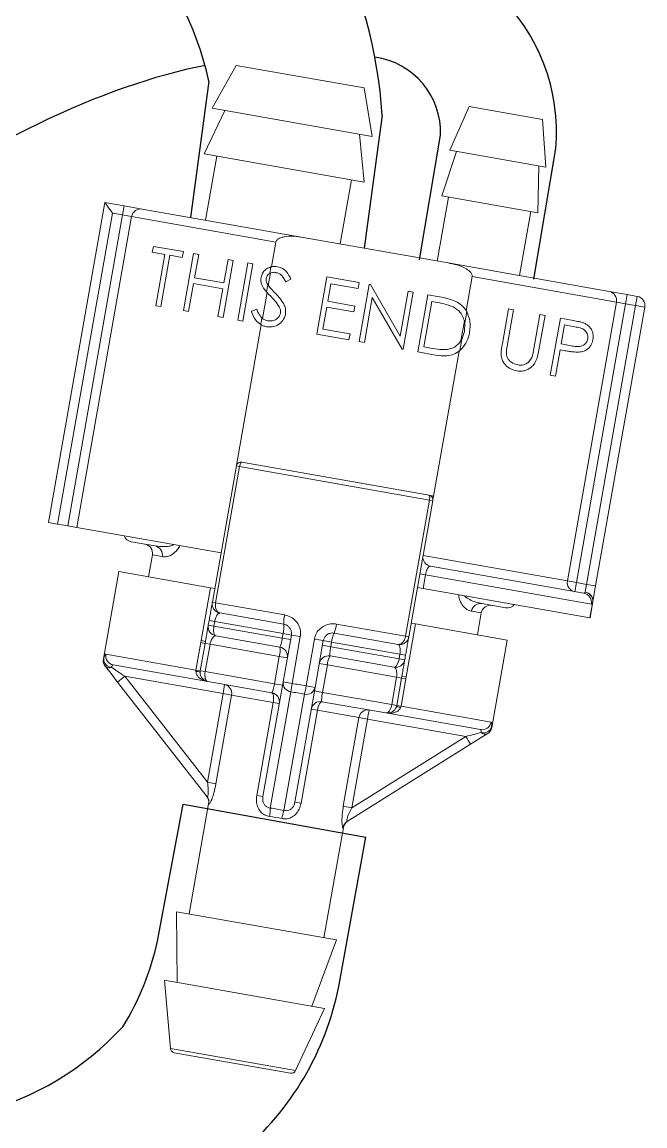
# Model space of a CAD drawing. Header units: inches. Extents: x 4.3 to 18.3, y 1.7 to 16.3.
# Drawn here: x 6.245 to 6.917, y 10.568 to 11.757 of the extents above; entities that cross this region are included whole.
import ezdxf

# ---------------------------------------------------------------- set-up
doc = ezdxf.new("R2010")
doc.units = ezdxf.units.IN
doc.header["$MEASUREMENT"] = 0
doc.layers.add('Object', color=4, linetype='Continuous')

msp = doc.modelspace()

# ---------------------------------------------------------------- linework, layer by layer
at = {"layer": 'Object', "linetype": 'Continuous', "lineweight": 15}
for p, q in [((6.47636, 11.710736), (6.450443, 11.664535)), ((6.614233, 11.686426), (6.47636, 11.710736)), ((6.622785, 11.634146), (6.614233, 11.686426)), ((6.727486, 11.666456), (6.706493, 11.619386)), ((6.80627, 11.652564), (6.727486, 11.666456)), ((6.463984, 11.662147), (6.441761, 11.615294)), ((6.622785, 11.634146), (6.450443, 11.664535)), ((6.809898, 11.601153), (6.80627, 11.652564)), ((6.614102, 11.584906), (6.609244, 11.636534)), ((6.713879, 11.618084), (6.697811, 11.570146)), ((6.809898, 11.601153), (6.706493, 11.619386)), ((6.614102, 11.584906), (6.441761, 11.615294)), ((6.455302, 11.612907), (6.443147, 11.54397)), ((6.801216, 11.551913), (6.802512, 11.602456)), ((6.588406, 11.518357), (6.600561, 11.587294)), ((6.801216, 11.551913), (6.697811, 11.570146)), ((6.273963, 11.218402), (6.33474, 11.563085)), ((6.33474, 11.563085), (6.355465, 11.559431)), ((6.355465, 11.559431), (6.353729, 11.549583)), ((6.375004, 11.555985), (6.355465, 11.559431)), ((6.705197, 11.568843), (6.693042, 11.499907)), ((6.342851, 11.551501), (6.283811, 11.216666)), ((6.294688, 11.214748), (6.353729, 11.549583)), ((6.363498, 11.54786), (6.304458, 11.213025)), ((6.353729, 11.549583), (6.342851, 11.551501)), ((6.353729, 11.549583), (6.363498, 11.54786)), ((6.519078, 11.520427), (6.363498, 11.54786)), ((6.375004, 11.555985), (6.548517, 11.525391)), ((6.781674, 11.484279), (6.79383, 11.553215)), ((6.548517, 11.525391), (6.704617, 11.497866)), ((6.386953, 11.5158), (6.385839, 11.509487)), ((6.419306, 11.510095), (6.386953, 11.5158)), ((6.514374, 11.493749), (6.519078, 11.520427)), ((6.385839, 11.509487), (6.399254, 11.507122)), ((6.399254, 11.507122), (6.389514, 11.451884)), ((6.395038, 11.45091), (6.404778, 11.506148)), ((6.404778, 11.506148), (6.418193, 11.503783)), ((6.418193, 11.503783), (6.419306, 11.510095)), ((6.430354, 11.508147), (6.419501, 11.446597)), ((6.435877, 11.507173), (6.430354, 11.508147)), ((6.431425, 11.481922), (6.435877, 11.507173)), ((6.462112, 11.439083), (6.472965, 11.500634)), ((6.467442, 11.501608), (6.462989, 11.476356)), ((6.472965, 11.500634), (6.467442, 11.501608)), ((6.488748, 11.497851), (6.477895, 11.4363)), ((6.483418, 11.435326), (6.494271, 11.496877)), ((6.494271, 11.496877), (6.488748, 11.497851)), ((6.510796, 11.473456), (6.5132, 11.487089)), ((6.5136, 11.493564), (6.512385, 11.486677)), ((6.704617, 11.497866), (6.87813, 11.467271)), ((6.425024, 11.445623), (6.430312, 11.475609)), ((6.430312, 11.475609), (6.461876, 11.470043)), ((6.462989, 11.476356), (6.431425, 11.481922)), ((6.535324, 11.480523), (6.529663, 11.477618)), ((6.563118, 11.421273), (6.573971, 11.482824)), ((6.573971, 11.482824), (6.608692, 11.476702)), ((6.578382, 11.475537), (6.575043, 11.456598)), ((6.607579, 11.470389), (6.578382, 11.475537)), ((6.608692, 11.476702), (6.607579, 11.470389)), ((6.724123, 11.446495), (6.730583, 11.483133)), ((6.886163, 11.4557), (6.730583, 11.483133)), ((6.461876, 11.470043), (6.456589, 11.440057)), ((6.504568, 11.438135), (6.509514, 11.466186)), ((6.51021, 11.474343), (6.508894, 11.466875)), ((6.608887, 11.413203), (6.61974, 11.474754)), ((6.61974, 11.474754), (6.620899, 11.474549)), ((6.620899, 11.474549), (6.65302, 11.418935)), ((6.65302, 11.418935), (6.661562, 11.467379)), ((6.667086, 11.466405), (6.656233, 11.404855)), ((6.661562, 11.467379), (6.667086, 11.466405)), ((6.672015, 11.402072), (6.682868, 11.463622)), ((6.682868, 11.463622), (6.695297, 11.461431)), ((6.897669, 11.463826), (6.87813, 11.467271)), ((6.895932, 11.453978), (6.897669, 11.463826)), ((6.897669, 11.463826), (6.908546, 11.461908)), ((6.389514, 11.451884), (6.395038, 11.45091)), ((6.575043, 11.456598), (6.60424, 11.45145)), ((6.60424, 11.45145), (6.603126, 11.445137)), ((6.622933, 11.460562), (6.61441, 11.412229)), ((6.654976, 11.405076), (6.622933, 11.460562)), ((6.687279, 11.456335), (6.678652, 11.407411)), ((6.691607, 11.455572), (6.687279, 11.456335)), ((6.8332, 11.155334), (6.886163, 11.4557)), ((6.895932, 11.453978), (6.84297, 11.153611)), ((6.853847, 11.151693), (6.90681, 11.45206)), ((6.895932, 11.453978), (6.886163, 11.4557)), ((6.90681, 11.45206), (6.895932, 11.453978)), ((6.908546, 11.461908), (6.90681, 11.45206)), ((6.916658, 11.450323), (6.90681, 11.45206)), ((6.419501, 11.446597), (6.425024, 11.445623)), ((6.456589, 11.440057), (6.462112, 11.439083)), ((6.498367, 11.44815), (6.492614, 11.445948)), ((6.573929, 11.450285), (6.569755, 11.426612)), ((6.603126, 11.445137), (6.573929, 11.450285)), ((6.722542, 11.43332), (6.724692, 11.445516)), ((6.76967, 11.448317), (6.763115, 11.411142)), ((6.768691, 11.410464), (6.775194, 11.447343)), ((6.775194, 11.447343), (6.76967, 11.448317)), ((6.803602, 11.442334), (6.797099, 11.405455)), ((6.802571, 11.404185), (6.809126, 11.44136)), ((6.809126, 11.44136), (6.803602, 11.442334)), ((6.916658, 11.450323), (6.863695, 11.149957)), ((6.476721, 11.280205), (6.503331, 11.431119)), ((6.477895, 11.4363), (6.483418, 11.435326)), ((6.503928, 11.438715), (6.502656, 11.431499)), ((6.718363, 11.413828), (6.722166, 11.435399)), ((6.722542, 11.43332), (6.722286, 11.424152)), ((6.825697, 11.438438), (6.814844, 11.376887)), ((6.837768, 11.436309), (6.825697, 11.438438)), ((6.82649, 11.410634), (6.830108, 11.431151)), ((6.830108, 11.431151), (6.841365, 11.429166)), ((6.597839, 11.415151), (6.563118, 11.421273)), ((6.569755, 11.426612), (6.598952, 11.421464)), ((6.598952, 11.421464), (6.597839, 11.415151)), ((6.717317, 11.403692), (6.719415, 11.415586)), ((6.722286, 11.424152), (6.719415, 11.415586)), ((6.61441, 11.412229), (6.608887, 11.413203)), ((6.656233, 11.404855), (6.654976, 11.405076)), ((6.678652, 11.407411), (6.685717, 11.406165)), ((6.820368, 11.375913), (6.825377, 11.404321)), ((6.825377, 11.404321), (6.829779, 11.403545)), ((6.837242, 11.408598), (6.82649, 11.410634)), ((6.69109, 11.398708), (6.672015, 11.402072)), ((6.688907, 11.246779), (6.716449, 11.402973)), ((6.814844, 11.376887), (6.820368, 11.375913)), ((6.450546, 11.132433), (6.47642, 11.279169)), ((6.479942, 11.278548), (6.454068, 11.131812)), ((6.479942, 11.278548), (6.47642, 11.279169)), ((6.684632, 11.242456), (6.479942, 11.278548)), ((6.482212, 11.283225), (6.684098, 11.247627)), ((6.658758, 11.09572), (6.684632, 11.242456)), ((6.688154, 11.241835), (6.66228, 11.095099)), ((6.684163, 11.247616), (6.688907, 11.246779)), ((6.688154, 11.241835), (6.684632, 11.242456)), ((6.688907, 11.246779), (6.688225, 11.242911)), ((6.283811, 11.216666), (6.273963, 11.218402)), ((6.294688, 11.214748), (6.283811, 11.216666)), ((6.304458, 11.213025), (6.294688, 11.214748)), ((6.304458, 11.213025), (6.460038, 11.185592)), ((6.38897, 11.193047), (6.363036, 11.197619)), ((6.38592, 11.18343), (6.381753, 11.159795)), ((6.396494, 11.181566), (6.38592, 11.18343)), ((6.67762, 11.182767), (6.8332, 11.155334)), ((6.685732, 11.171182), (6.851041, 11.142034)), ((6.349746, 11.165438), (6.333154, 11.07134)), ((6.448504, 11.148025), (6.349746, 11.165438)), ((6.680234, 11.161997), (6.674262, 11.16305)), ((6.680234, 11.161997), (6.67763, 11.147225)), ((6.859079, 11.130462), (6.680234, 11.161997)), ((6.84297, 11.153611), (6.8332, 11.155334)), ((6.438461, 11.091069), (6.448504, 11.148025)), ((6.448504, 11.148025), (6.453151, 11.147205)), ((6.67763, 11.147225), (6.671657, 11.148278)), ((6.857581, 11.115495), (6.67763, 11.147225)), ((6.84297, 11.153611), (6.841233, 11.143763)), ((6.84297, 11.153611), (6.853847, 11.151693)), ((6.852365, 11.143289), (6.853847, 11.151693)), ((6.863695, 11.149957), (6.853847, 11.151693)), ((6.863695, 11.149957), (6.860731, 11.133148)), ((6.454068, 11.131812), (6.450546, 11.132433)), ((6.454068, 11.131812), (6.528568, 11.118676)), ((6.766808, 11.126424), (6.740874, 11.130996)), ((6.857581, 11.115495), (6.860695, 11.133154)), ((6.860731, 11.133148), (6.857618, 11.115488)), ((6.860695, 11.133154), (6.860731, 11.133148)), ((6.527595, 11.108693), (6.458658, 11.120848)), ((6.740451, 11.120917), (6.729877, 11.122781)), ((6.736283, 11.097281), (6.740451, 11.120917)), ((6.446205, 11.107813), (6.447073, 11.112737)), ((6.452251, 11.106747), (6.446205, 11.107813)), ((6.453119, 11.111671), (6.447073, 11.112737)), ((6.453119, 11.111671), (6.452251, 11.106747)), ((6.452251, 11.106747), (6.525984, 11.093746)), ((6.526852, 11.09867), (6.453119, 11.111671)), ((6.584258, 11.108856), (6.658758, 11.09572)), ((6.669532, 11.109051), (6.659489, 11.052096)), ((6.664885, 11.109871), (6.669532, 11.109051)), ((6.76829, 11.091638), (6.669532, 11.109051)), ((6.857618, 11.115488), (6.857581, 11.115495)), ((6.523253, 11.084073), (6.454317, 11.096228)), ((6.525984, 11.093746), (6.526852, 11.09867)), ((6.526809, 11.046648), (6.535706, 11.097109)), ((6.535706, 11.097109), (6.526852, 11.09867)), ((6.545346, 11.095409), (6.535706, 11.097109)), ((6.545346, 11.095409), (6.536449, 11.044948)), ((6.650696, 11.086987), (6.581759, 11.099142)), ((6.66228, 11.095099), (6.658758, 11.09572)), ((6.432876, 11.059392), (6.438085, 11.088936)), ((6.442732, 11.088117), (6.437523, 11.058572)), ((6.438085, 11.088936), (6.438461, 11.091069)), ((6.442732, 11.088117), (6.438085, 11.088936)), ((6.443108, 11.09025), (6.438461, 11.091069)), ((6.443108, 11.09025), (6.442732, 11.088117)), ((6.448062, 11.087177), (6.442732, 11.088117)), ((6.448062, 11.087177), (6.442852, 11.057633)), ((6.522682, 11.074019), (6.448062, 11.087177)), ((6.534838, 11.092185), (6.525984, 11.093746)), ((6.551637, 11.04227), (6.560534, 11.092731)), ((6.570174, 11.091031), (6.560534, 11.092731)), ((6.570174, 11.091031), (6.561277, 11.04057)), ((6.569306, 11.086107), (6.57816, 11.084546)), ((6.570174, 11.091031), (6.579029, 11.08947)), ((6.579029, 11.08947), (6.57816, 11.084546)), ((6.57816, 11.084546), (6.651894, 11.071544)), ((6.652762, 11.076468), (6.579029, 11.08947)), ((6.751698, 10.99754), (6.76829, 11.091638)), ((6.333154, 11.07134), (6.333422, 11.071014)), ((6.335751, 11.076518), (6.432876, 11.059392)), ((6.517472, 11.044475), (6.522682, 11.074019)), ((6.531365, 11.072488), (6.522682, 11.074019)), ((6.646354, 11.062367), (6.577418, 11.074522)), ((6.651894, 11.071544), (6.652762, 11.076468)), ((6.651894, 11.071544), (6.657939, 11.070478)), ((6.652762, 11.076468), (6.658807, 11.075403)), ((6.658807, 11.075403), (6.657939, 11.070478)), ((6.335373, 11.063126), (6.335121, 11.063449)), ((6.445634, 11.046988), (6.343785, 11.064947)), ((6.432776, 11.057847), (6.432876, 11.059392)), ((6.437523, 11.058572), (6.432876, 11.059392)), ((6.574516, 11.06488), (6.565833, 11.066411)), ((6.574516, 11.06488), (6.569307, 11.035335)), ((6.649136, 11.051722), (6.574516, 11.06488)), ((6.356118, 11.052618), (6.445298, 10.938408)), ((6.46214, 11.033923), (6.356118, 11.052618)), ((6.437523, 11.058572), (6.437373, 11.057037)), ((6.442852, 11.057633), (6.437523, 11.058572)), ((6.442852, 11.057633), (6.517472, 11.044475)), ((6.514571, 11.034833), (6.445634, 11.046988)), ((6.643927, 11.022178), (6.649136, 11.051722)), ((6.654466, 11.050782), (6.649136, 11.051722)), ((6.649256, 11.021238), (6.654466, 11.050782)), ((6.659113, 11.049963), (6.653903, 11.020419)), ((6.654466, 11.050782), (6.654842, 11.052915)), ((6.659113, 11.049963), (6.654466, 11.050782)), ((6.659489, 11.052096), (6.654842, 11.052915)), ((6.659489, 11.052096), (6.659113, 11.049963)), ((6.444859, 10.922911), (6.348408, 11.046433)), ((6.505043, 10.92321), (6.526809, 11.046648)), ((6.535076, 11.035946), (6.512997, 10.910732)), ((6.526155, 11.042944), (6.517472, 11.044475)), ((6.536449, 11.044948), (6.526809, 11.046648)), ((6.561277, 11.04057), (6.539511, 10.917132)), ((6.561277, 11.04057), (6.551637, 11.04227)), ((6.569307, 11.035335), (6.560624, 11.036866)), ((6.569307, 11.035335), (6.643927, 11.022178)), ((6.445298, 10.938408), (6.46214, 11.033923)), ((6.471275, 11.032312), (6.454433, 10.936797)), ((6.471275, 11.032312), (6.46214, 11.033923)), ((6.516068, 11.024414), (6.471275, 11.032312)), ((6.498429, 10.924376), (6.516068, 11.024414)), ((6.516068, 11.024414), (6.522683, 11.023248)), ((6.527769, 10.908127), (6.549848, 11.033341)), ((6.637672, 11.013126), (6.568735, 11.025282)), ((6.563765, 11.016004), (6.546126, 10.915966)), ((6.563765, 11.016004), (6.557151, 11.01717)), ((6.608558, 11.008106), (6.563765, 11.016004)), ((6.739521, 10.995168), (6.637672, 11.013126)), ((6.649256, 11.021238), (6.643927, 11.022178)), ((6.648872, 11.019744), (6.649256, 11.021238)), ((6.653903, 11.020419), (6.649256, 11.021238)), ((6.653903, 11.020419), (6.653469, 11.018933)), ((6.653903, 11.020419), (6.751029, 11.003293)), ((6.591716, 10.91259), (6.608558, 11.008106)), ((6.617694, 11.006495), (6.600852, 10.91098)), ((6.617694, 11.006495), (6.608558, 11.008106)), ((6.723716, 10.9878), (6.617694, 11.006495)), ((6.600852, 10.91098), (6.723716, 10.9878)), ((6.746803, 10.99058), (6.728845, 10.979352)), ((6.747151, 10.990797), (6.746803, 10.99058)), ((6.728845, 10.979352), (6.595964, 10.896267)), ((6.454433, 10.936797), (6.445298, 10.938408)), ((6.498429, 10.924376), (6.505043, 10.92321)), ((6.546126, 10.915966), (6.539511, 10.917132)), ((6.446545, 10.91538), (6.425612, 10.796662)), ((6.446786, 10.915027), (6.446545, 10.91538)), ((6.600852, 10.91098), (6.591716, 10.91259)), ((6.570871, 10.771049), (6.591804, 10.889767)), ((6.591804, 10.889767), (6.591457, 10.889518)), ((6.41207, 10.799049), (6.584412, 10.768661)), ((6.41207, 10.799049), (6.412588, 10.722801)), ((6.557847, 10.697188), (6.584412, 10.768661)), ((6.399047, 10.725189), (6.571388, 10.6948)), ((6.399047, 10.725189), (6.405389, 10.651683)), ((6.540288, 10.627896), (6.571388, 10.6948)), ((6.405389, 10.651683), (6.540288, 10.627896)), ((6.534885, 10.62508), (6.409502, 10.647188))]:
    msp.add_line(p, q, dxfattribs=at)
at = {"layer": 'Object', "color": 2}
for p, q in [((6.446838, 11.693709), (6.426966, 11.546823)), ((6.633602, 11.657), (6.61423, 11.513804)), ((6.673868, 11.501134), (6.696479, 11.635493)), ((6.797135, 11.48039), (6.820803, 11.621036)), ((6.391511, 10.767428), (6.41909, 10.914729)), ((6.41909, 10.914729), (6.616065, 10.879244)), ((6.586805, 10.71844), (6.616065, 10.879244))]:
    msp.add_line(p, q, dxfattribs=at)
at = {"layer": 'Object', "linetype": 'Continuous', "lineweight": 15, "flags": 128}
for points in [[(6.33474, 11.563085), (6.334863, 11.562909), (6.335229, 11.562387), (6.335827, 11.561533), (6.336638, 11.560375), (6.337637, 11.558947), (6.338796, 11.557293), (6.340077, 11.555463), (6.341443, 11.553512), (6.342851, 11.551501)], [(6.479942, 11.278548), (6.480138, 11.279504), (6.480381, 11.280414), (6.480661, 11.281242), (6.480967, 11.281958), (6.481287, 11.282533), (6.48161, 11.282945), (6.481922, 11.283179), (6.482212, 11.283225)], [(6.684632, 11.242456), (6.684774, 11.243421), (6.684857, 11.244359), (6.684878, 11.245233), (6.684835, 11.24601), (6.68473, 11.24666), (6.684568, 11.247158), (6.684355, 11.247484), (6.684098, 11.247627)], [(6.454317, 11.096228), (6.453608, 11.096548), (6.452994, 11.097234), (6.452497, 11.09826), (6.452136, 11.099587), (6.451927, 11.101163), (6.451876, 11.102927), (6.451985, 11.104813), (6.452251, 11.106747)], [(6.646354, 11.062367), (6.64713, 11.062425), (6.647942, 11.06286), (6.64876, 11.063654), (6.649552, 11.064777), (6.650288, 11.066186), (6.65094, 11.067827), (6.651482, 11.069636), (6.651894, 11.071544)], [(6.348408, 11.046433), (6.344809, 11.051041), (6.34135, 11.055472), (6.338164, 11.059552), (6.335373, 11.063126)], [(6.445634, 11.046988), (6.444786, 11.047333), (6.444037, 11.048042), (6.443417, 11.04909), (6.442948, 11.050436), (6.442649, 11.052027), (6.442532, 11.053803), (6.4426, 11.055696), (6.442852, 11.057633)], [(6.516068, 11.024414), (6.516345, 11.026346), (6.516487, 11.028226), (6.516488, 11.029982), (6.516349, 11.031545), (6.516075, 11.032856), (6.515676, 11.033865), (6.515168, 11.034532), (6.514571, 11.034833)], [(6.563765, 11.016004), (6.564166, 11.017914), (6.564676, 11.019729), (6.565275, 11.021379), (6.56594, 11.022801), (6.566646, 11.023939), (6.567366, 11.02475), (6.568071, 11.025204), (6.568735, 11.025282)], [(6.637672, 11.013126), (6.638587, 11.01316), (6.639533, 11.013571), (6.640475, 11.014344), (6.641376, 11.015448), (6.642201, 11.016841), (6.642918, 11.01847), (6.643501, 11.020272), (6.643927, 11.022178)], [(6.751335, 10.997325), (6.751657, 10.997516), (6.751698, 10.99754)]]:
    msp.add_lwpolyline(points, dxfattribs=at)
at = {"layer": 'Object', "color": 2}
for centre, radius, start, end in [((6.614433, 11.638351), 0.207096, 355.203712, 98.10658), ((6.614433, 11.638351), 0.082096, 358.004923, 82.140733), ((6.103926, 10.830146), 0.294345, 328.186531, 347.697319), ((6.27847, 10.779768), 0.314375, 310.101042, 348.750762)]:
    msp.add_arc(centre, radius, start, end, dxfattribs=at)
at = {"layer": 'Object', "linetype": 'Continuous', "lineweight": 15}
for centre, radius, start, end in [((6.373314, 11.54617), 0.00996, 80.230657, 170.228628), ((6.876361, 11.457469), 0.00996, 349.771237, 79.769361), ((6.90681, 11.45206), 0.01, 350, 80), ((6.481344, 11.278301), 0.005, 80, 170), ((6.68323, 11.242703), 0.005, 350, 80), ((6.364773, 11.207467), 0.01, 200, 260), ((6.376072, 11.185166), 0.01, 350, 80), ((6.38698, 11.183537), 0.009716, 348.293325, 78.184892), ((6.687468, 11.18103), 0.01, 178.748385, 260), ((6.843002, 11.153565), 0.00996, 169.771253, 259.769348), ((6.849274, 11.132229), 0.009963, 349.786771, 79.785112), ((6.851414, 11.133982), 0.009355, 354.880419, 84.163763), ((6.850848, 11.133551), 0.009856, 357.694004, 81.142475), ((6.739491, 11.12138), 0.009716, 81.815097, 171.706631), ((6.560491, 11.110523), 0.032947, 165.67439, 183.184708), ((6.750299, 11.11918), 0.01, 80, 170), ((6.768544, 11.136272), 0.01, 260, 320), ((6.456053, 11.106076), 0.01, 170, 260), ((6.502139, 11.10554), 0.02565, 344.464002, 7.061384), ((6.551471, 11.112114), 0.032949, 336.815634, 354.325268), ((6.6046, 11.087473), 0.025649, 152.938178, 175.536436), ((6.501421, 11.080271), 0.022161, 343.613599, 9.877607), ((6.521517, 11.074225), 0.01, 350, 80), ((6.343002, 11.069604), 0.01, 171.28307, 217.984282), ((6.343226, 11.069254), 0.009961, 169.821597, 217.968301), ((6.342731, 11.071613), 0.009328, 183.680131, 264.908655), ((6.345554, 11.07475), 0.009961, 169.776434, 259.774974), ((6.575681, 11.064674), 0.01, 80, 170), ((6.596633, 11.063483), 0.022161, 150.122233, 176.386561), ((6.339226, 11.067499), 0.005828, 228.615352, 297.339399), ((6.648091, 11.072215), 0.01, 260, 350), ((6.471034, 10.901466), 0.189875, 127.244624, 130.227527), ((6.433293, 11.04734), 0.01052, 67.181501, 92.818499), ((6.447371, 11.056836), 0.01, 178.849725, 260), ((6.321408, 11.061276), 0.143366, 349.000943, 352.998838), ((6.461736, 11.034266), 0.009737, 348.42845, 78.337617), ((6.512834, 11.024984), 0.01, 350, 80), ((6.536317, 11.045449), 0.009584, 172.811537, 262.558971), ((6.780452, 11.003132), 0.247561, 170.275524, 172.383252), ((6.308046, 11.08643), 0.247561, 347.616748, 349.724476), ((6.551932, 11.042695), 0.009584, 257.441029, 347.188463), ((6.566999, 11.015434), 0.01, 80, 170), ((6.61819, 11.006679), 0.009737, 81.662558, 171.571486), ((6.759326, 10.984059), 0.143398, 167.001618, 170.9986), ((6.639408, 11.022975), 0.01, 260, 341.150275), ((6.649389, 11.009237), 0.01052, 67.181573, 92.818427), ((6.741212, 11.004984), 0.009961, 260.225173, 350.223473), ((6.564011, 10.885055), 0.1899, 29.772671, 32.755177), ((6.742792, 11.001071), 0.009328, 255.091419, 336.319619), ((6.744678, 10.996007), 0.005828, 222.660634, 291.384623), ((6.74152, 10.999024), 0.009961, 302.031747, 350.178059), ((6.74185, 10.999276), 0.01, 302.015718, 348.578669), ((6.436697, 10.917116), 0.01, 348.449282, 37.984282), ((6.437055, 10.916827), 0.009896, 349.52195, 37.9404), ((6.453844, 10.910677), 0.059154, 351.183092, 0.05259), ((6.583334, 10.887845), 0.05915, 159.947153, 168.817165), ((6.601216, 10.887881), 0.009896, 122.060147, 170.477504), ((6.601652, 10.88803), 0.01, 122.015718, 171.435328), ((6.410371, 10.652112), 0.005, 184.931417, 260), ((6.535754, 10.630004), 0.005, 260, 335.068583)]:
    msp.add_arc(centre, radius, start, end, dxfattribs=at)
at = {"layer": 'Object', "color": 2}
for centre, major_axis, ratio, start_param, end_param in [((6.124315, 11.625316), (0.413768, -0.299319), 0.99801365, 0.68936506, 2.25575044), ((5.641082, 9.597666), (1.075106, 2.206705), 0.39619167, 0.32072788, 0.72861218), ((6.124715, 10.898454), (0.048454, 0.322162), 0.97438828, 2.97618933, 4.10146472)]:
    msp.add_ellipse(centre, major_axis=major_axis, ratio=ratio, start_param=start_param, end_param=end_param, dxfattribs=at)
at = {"layer": 'Object', "linetype": 'Continuous', "lineweight": 15}
for centre, major_axis, ratio, start_param, end_param in [((6.35629, 11.052588), (0.020127, -0.013703), 0.00294374, 3.91807495, 4.70585364), ((6.514454, 10.875802), (0.349607, -0.061645), 0.45444551, 1.54966799, 1.59192466), ((6.516035, 10.884767), (0.359455, -0.063382), 0.44199495, 1.54966799, 1.59192466), ((6.723544, 10.987831), (0.0236, 0.005993), 0.00294374, 4.71892432, 5.50670301), ((6.513801, 10.872098), (0.082478, -0.014543), 0.45444551, 1.48112396, 1.6604687), ((6.51222, 10.863133), (0.07263, -0.012807), 0.51606524, 1.48112396, 1.6604687)]:
    msp.add_ellipse(centre, major_axis=major_axis, ratio=ratio, start_param=start_param, end_param=end_param, dxfattribs=at)
at = {"layer": 'Object', "color": 2}
for points, knots in [([(6.446838, 11.693709), (6.433659, 11.753863), (6.404023, 11.810571), (6.293584, 11.924206), (6.194624, 11.961678), (6.009995, 11.947691), (5.925447, 11.903431), (5.869074, 11.835485)], [0.83738961, 0.83738961, 0.83738961, 0.83738961, 1.39705532, 1.39705532, 2.27364659, 2.27364659, 3.07869633, 3.07869633, 3.07869633, 3.07869633]), ([(6.44265, 11.710712), (6.38824, 11.699807), (6.327435, 11.679126), (6.157661, 11.596747), (6.041993, 11.518683), (5.897246, 11.394083), (5.872298, 11.371667), (5.847223, 11.348215)], [0.292547988, 0.292547988, 0.292547988, 0.292547988, 0.467278925, 0.467278925, 0.743666756, 0.743666756, 0.800740965, 0.800740965, 0.800740965, 0.800740965])]:
    msp.add_open_spline(points, degree=3, knots=knots, dxfattribs=at)
at = {"layer": 'Object', "linetype": 'Continuous', "lineweight": 15}
for points, knots in [([(6.548517, 11.525391), (6.545171, 11.525911), (6.538498, 11.52695), (6.530467, 11.52673), (6.524589, 11.525422), (6.521549, 11.52407), (6.519765, 11.522234), (6.519228, 11.521152), (6.519104, 11.520552), (6.519078, 11.520427)], [0, 0, 0, 0, 0.31957083, 0.63728635, 0.74896971, 0.8887274, 0.94217836, 0.9879454, 1, 1, 1, 1]), ([(6.5136, 11.493564), (6.51202, 11.492999), (6.50885, 11.491866), (6.505218, 11.48818), (6.503583, 11.48462), (6.503159, 11.482595), (6.503064, 11.482143)], [0, 0, 0, 0, 0.315720216, 0.633363568, 0.918058928, 1, 1, 1, 1]), ([(6.519033, 11.487629), (6.51774, 11.48777), (6.515429, 11.488023), (6.513315, 11.487088), (6.512385, 11.486677)], [0, 0, 0, 0, 0.559968069, 1, 1, 1, 1]), ([(6.5136, 11.493564), (6.514931, 11.493827), (6.517309, 11.494296), (6.519707, 11.493975), (6.520763, 11.493833)], [0, 0, 0, 0, 0.55969534, 1, 1, 1, 1]), ([(6.529663, 11.477618), (6.528983, 11.478863), (6.527624, 11.481352), (6.525299, 11.484586), (6.522286, 11.486784), (6.520118, 11.487347), (6.519033, 11.487629)], [0, 0, 0, 0, 0.280457987, 0.560464745, 0.780174948, 1, 1, 1, 1]), ([(6.520763, 11.493833), (6.522627, 11.493316), (6.526354, 11.492281), (6.531654, 11.487616), (6.533931, 11.483215), (6.535324, 11.480523)], [0, 0, 0, 0, 0.27980452, 0.55949008, 1, 1, 1, 1]), ([(6.730583, 11.483133), (6.730614, 11.483631), (6.730682, 11.484743), (6.729854, 11.486734), (6.727496, 11.489539), (6.722139, 11.492924), (6.714162, 11.495982), (6.707804, 11.497237), (6.704617, 11.497866)], [0, 0, 0, 0, 0.04656684, 0.10414288, 0.1975678, 0.38909015, 0.69384263, 1, 1, 1, 1]), ([(6.503064, 11.482143), (6.502957, 11.481282), (6.502664, 11.478939), (6.503277, 11.475442), (6.504377, 11.473154), (6.504852, 11.472166)], [0, 0, 0, 0, 0.24784716, 0.6749184, 1, 1, 1, 1]), ([(6.51021, 11.474343), (6.509571, 11.475524), (6.50839, 11.477706), (6.508557, 11.480258), (6.508634, 11.481428)], [0, 0, 0, 0, 0.54130325, 1, 1, 1, 1]), ([(6.508634, 11.481428), (6.508868, 11.482288), (6.509339, 11.484017), (6.510881, 11.48572), (6.51199, 11.486426), (6.512385, 11.486677)], [0, 0, 0, 0, 0.38892801, 0.7826087, 1, 1, 1, 1]), ([(6.504852, 11.472166), (6.505458, 11.471234), (6.506677, 11.46936), (6.508152, 11.467707), (6.508894, 11.466875)], [0, 0, 0, 0, 0.49685638, 1, 1, 1, 1]), ([(6.513462, 11.462015), (6.512591, 11.462906), (6.511036, 11.464496), (6.509548, 11.466148), (6.508894, 11.466875)], [0, 0, 0, 0, 0.55999323, 1, 1, 1, 1]), ([(6.51021, 11.474343), (6.510405, 11.474043), (6.510752, 11.473507), (6.511124, 11.472988), (6.511288, 11.47276)], [0, 0, 0, 0, 0.559913594, 1, 1, 1, 1]), ([(6.511288, 11.47276), (6.512599, 11.471314), (6.514939, 11.46873), (6.517398, 11.46626), (6.518481, 11.465173)], [0, 0, 0, 0, 0.55990542, 1, 1, 1, 1]), ([(6.518481, 11.465173), (6.520145, 11.463412), (6.523472, 11.459891), (6.527428, 11.454408), (6.529778, 11.448493), (6.529578, 11.444665), (6.529478, 11.442753)], [0, 0, 0, 0, 0.2805134, 0.56069637, 0.78054887, 1, 1, 1, 1]), ([(6.522828, 11.450244), (6.521289, 11.452608), (6.518539, 11.456832), (6.515014, 11.46043), (6.513462, 11.462015)], [0, 0, 0, 0, 0.559509225, 1, 1, 1, 1]), ([(6.710216, 11.450511), (6.706822, 11.451746), (6.700756, 11.453952), (6.694405, 11.455077), (6.691607, 11.455572)], [0, 0, 0, 0, 0.55954263, 1, 1, 1, 1]), ([(6.695297, 11.461431), (6.698995, 11.460774), (6.705594, 11.459601), (6.711736, 11.456938), (6.714436, 11.455768)], [0, 0, 0, 0, 0.56044522, 1, 1, 1, 1]), ([(6.714436, 11.455768), (6.716739, 11.454232), (6.720854, 11.451489), (6.723519, 11.447342), (6.724692, 11.445516)], [0, 0, 0, 0, 0.55967615, 1, 1, 1, 1]), ([(6.492614, 11.445948), (6.493893, 11.442463), (6.496047, 11.436596), (6.500747, 11.432971), (6.502656, 11.431499)], [0, 0, 0, 0, 0.593901433, 1, 1, 1, 1]), ([(6.503928, 11.438715), (6.502574, 11.440358), (6.500247, 11.443183), (6.498922, 11.446685), (6.498367, 11.44815)], [0, 0, 0, 0, 0.58166204, 1, 1, 1, 1]), ([(6.529478, 11.442753), (6.528688, 11.440298), (6.527106, 11.435381), (6.521245, 11.430883), (6.514988, 11.428628), (6.510969, 11.429007), (6.508959, 11.429196)], [0, 0, 0, 0, 0.27915876, 0.55907216, 0.77943263, 1, 1, 1, 1]), ([(6.510072, 11.435509), (6.511754, 11.435389), (6.515117, 11.43515), (6.519602, 11.436904), (6.522794, 11.440001), (6.523578, 11.442543), (6.52397, 11.443813)], [0, 0, 0, 0, 0.28016453, 0.56001714, 0.78008836, 1, 1, 1, 1]), ([(6.52397, 11.443813), (6.524033, 11.445066), (6.524145, 11.447307), (6.523231, 11.449345), (6.522828, 11.450244)], [0, 0, 0, 0, 0.55902448, 1, 1, 1, 1]), ([(6.722542, 11.43332), (6.722108, 11.435331), (6.721242, 11.439354), (6.717429, 11.445835), (6.71295, 11.448739), (6.710216, 11.450511)], [0, 0, 0, 0, 0.28061186, 0.56109103, 1, 1, 1, 1]), ([(6.727808, 11.423165), (6.728262, 11.427119), (6.729163, 11.434957), (6.726174, 11.442017), (6.724692, 11.445516)], [0, 0, 0, 0, 0.50440171, 1, 1, 1, 1]), ([(6.508959, 11.429196), (6.507724, 11.42947), (6.505518, 11.429961), (6.50353, 11.431029), (6.502656, 11.431499)], [0, 0, 0, 0, 0.55992225, 1, 1, 1, 1]), ([(6.503928, 11.438715), (6.504947, 11.437861), (6.506767, 11.436335), (6.509062, 11.435761), (6.510072, 11.435509)], [0, 0, 0, 0, 0.55980132, 1, 1, 1, 1]), ([(6.851624, 11.432913), (6.850484, 11.433331), (6.848204, 11.434168), (6.843633, 11.4352), (6.840035, 11.43588), (6.837768, 11.436309)], [0, 0, 0, 0, 0.27011036, 0.54007519, 1, 1, 1, 1]), ([(6.841365, 11.429166), (6.843254, 11.428793), (6.847296, 11.427996), (6.851538, 11.426224), (6.853984, 11.423079), (6.854925, 11.420904), (6.855383, 11.418516), (6.855219, 11.416981), (6.855135, 11.416199)], [0, 0, 0, 0, 0.30077007, 0.64363996, 0.75684313, 0.87056968, 0.9339727, 1, 1, 1, 1]), ([(6.860663, 11.415249), (6.86081, 11.416406), (6.861103, 11.418721), (6.860742, 11.422334), (6.859511, 11.425799), (6.857382, 11.428886), (6.854688, 11.431336), (6.852624, 11.432398), (6.851624, 11.432913)], [0, 0, 0, 0, 0.105009598, 0.210122396, 0.37205636, 0.585168247, 0.798908844, 1, 1, 1, 1]), ([(6.703588, 11.404628), (6.705417, 11.405011), (6.709074, 11.405775), (6.714968, 11.409191), (6.71773, 11.413163), (6.719415, 11.415586)], [0, 0, 0, 0, 0.28058263, 0.56100666, 1, 1, 1, 1]), ([(6.717317, 11.403692), (6.719641, 11.406132), (6.72418, 11.4109), (6.726837, 11.41823), (6.727638, 11.422302), (6.727808, 11.423165)], [0, 0, 0, 0, 0.45247624, 0.88401803, 1, 1, 1, 1]), ([(6.855135, 11.416199), (6.854947, 11.415429), (6.854571, 11.413885), (6.853298, 11.411726), (6.851018, 11.409372), (6.847299, 11.407806), (6.842552, 11.407661), (6.839014, 11.408285), (6.837242, 11.408598)], [0, 0, 0, 0, 0.06466642, 0.12971997, 0.24222308, 0.45824035, 0.72860059, 1, 1, 1, 1]), ([(6.685717, 11.406165), (6.689032, 11.405571), (6.694946, 11.404511), (6.700949, 11.404593), (6.703588, 11.404628)], [0, 0, 0, 0, 0.5604254, 1, 1, 1, 1]), ([(6.717317, 11.403692), (6.715215, 11.402157), (6.71101, 11.399088), (6.70172, 11.397244), (6.695124, 11.398153), (6.69109, 11.398708)], [0, 0, 0, 0, 0.279815735, 0.559584456, 1, 1, 1, 1]), ([(6.763115, 11.411142), (6.762931, 11.410052), (6.762563, 11.407872), (6.761931, 11.403485), (6.761928, 11.400181), (6.761926, 11.397978)], [0, 0, 0, 0, 0.24998525, 0.49997664, 1, 1, 1, 1]), ([(6.767494, 11.402234), (6.767556, 11.402926), (6.767678, 11.404309), (6.768108, 11.407051), (6.768458, 11.4091), (6.768691, 11.410464)], [0, 0, 0, 0, 0.25083778, 0.50097654, 1, 1, 1, 1]), ([(6.778871, 11.381603), (6.780411, 11.381442), (6.783485, 11.38112), (6.7887, 11.382021), (6.793588, 11.384758), (6.797839, 11.389094), (6.800836, 11.395704), (6.801905, 11.400929), (6.802571, 11.404185)], [0, 0, 0, 0, 0.14249478, 0.28448595, 0.48285517, 0.62390884, 0.76563984, 1, 1, 1, 1]), ([(6.797099, 11.405455), (6.796953, 11.404656), (6.79666, 11.403057), (6.79604, 11.399857), (6.795287, 11.39755), (6.794786, 11.39601)], [0, 0, 0, 0, 0.24975709, 0.49956379, 1, 1, 1, 1]), ([(6.829779, 11.403545), (6.831308, 11.403284), (6.834367, 11.402762), (6.839707, 11.401973), (6.843354, 11.401862), (6.845628, 11.401793)], [0, 0, 0, 0, 0.27348462, 0.54697468, 1, 1, 1, 1]), ([(6.845628, 11.401793), (6.847511, 11.402052), (6.851289, 11.402571), (6.855534, 11.405129), (6.858288, 11.408591), (6.859707, 11.41138), (6.860382, 11.413768), (6.860629, 11.415072), (6.860663, 11.415249)], [0, 0, 0, 0, 0.32997597, 0.66218957, 0.78237981, 0.88301704, 0.9840479, 1, 1, 1, 1]), ([(6.761926, 11.397978), (6.762323, 11.396082), (6.763119, 11.392286), (6.766821, 11.387211), (6.77216, 11.38322), (6.776631, 11.382143), (6.778871, 11.381603)], [0, 0, 0, 0, 0.2009013, 0.40217943, 0.70042369, 1, 1, 1, 1]), ([(6.779676, 11.38797), (6.777349, 11.388723), (6.773828, 11.389862), (6.77001, 11.393224), (6.768088, 11.396461), (6.767449, 11.399584), (6.767483, 11.401534), (6.767494, 11.402234)], [0, 0, 0, 0, 0.39222764, 0.59334932, 0.75211034, 0.91112424, 1, 1, 1, 1]), ([(6.794786, 11.39601), (6.793965, 11.394573), (6.79232, 11.391692), (6.788178, 11.388793), (6.78384, 11.387545), (6.780827, 11.387853), (6.779676, 11.38797)], [0, 0, 0, 0, 0.23275845, 0.46662242, 0.79627351, 1, 1, 1, 1]), ([(6.38897, 11.193047), (6.389858, 11.192901), (6.393777, 11.192258), (6.400038, 11.192192), (6.406336, 11.193006), (6.408579, 11.194394), (6.408922, 11.194606)], [0, 0, 0, 0, 0.15687646, 0.69203613, 0.95301232, 1, 1, 1, 1]), ([(6.415442, 11.193456), (6.415147, 11.192783), (6.414074, 11.190337), (6.410894, 11.186435), (6.406506, 11.183204), (6.40202, 11.181576), (6.398774, 11.181264), (6.397092, 11.181487), (6.396494, 11.181566)], [0, 0, 0, 0, 0.05483863, 0.19931002, 0.43954684, 0.65882053, 0.87863365, 1, 1, 1, 1]), ([(6.680234, 11.161997), (6.680456, 11.163043), (6.680907, 11.165175), (6.68196, 11.167886), (6.683181, 11.169932), (6.684493, 11.171142), (6.685323, 11.171169), (6.685732, 11.171182)], [0, 0, 0, 0, 0.17523532, 0.35748412, 0.55646774, 0.78182477, 1, 1, 1, 1]), ([(6.852365, 11.143289), (6.852198, 11.142977), (6.851761, 11.142164), (6.851316, 11.142083), (6.851041, 11.142034)], [0, 0, 0, 0, 0.38292324, 1, 1, 1, 1]), ([(6.450546, 11.132433), (6.450518, 11.13227), (6.450456, 11.131922), (6.449954, 11.129072), (6.449168, 11.124617), (6.448179, 11.119007), (6.447442, 11.114828), (6.447073, 11.112737)], [0, 0, 0, 0, 0.19202531, 0.40836145, 0.60992979, 0.80484264, 1, 1, 1, 1]), ([(6.458658, 11.120848), (6.45863, 11.120853), (6.458597, 11.120859), (6.458555, 11.120867), (6.458509, 11.120876), (6.458412, 11.120895), (6.458223, 11.120934), (6.457886, 11.121013), (6.457287, 11.121181), (6.456191, 11.121582), (6.454285, 11.122616), (6.452666, 11.124193), (6.451317, 11.126336), (6.45047, 11.128568), (6.450313, 11.130889), (6.450507, 11.132172), (6.450546, 11.132433)], [0, 0, 0, 0, 0.0055981, 0.00673994, 0.00835898, 0.01482605, 0.02630415, 0.04670849, 0.08316502, 0.14936842, 0.27683635, 0.50760085, 0.57682016, 0.75984652, 0.95109679, 1, 1, 1, 1]), ([(6.454068, 11.131812), (6.454027, 11.131551), (6.453822, 11.130271), (6.453785, 11.127983), (6.454207, 11.125826), (6.45496, 11.123788), (6.455923, 11.122328), (6.4571, 11.121422), (6.457787, 11.121093), (6.458166, 11.120964), (6.45838, 11.120906), (6.458501, 11.120879), (6.458563, 11.120866), (6.458592, 11.120861), (6.458619, 11.120856), (6.45864, 11.120852), (6.458658, 11.120848)], [0, 0, 0, 0, 0.04888433, 0.24007918, 0.42311096, 0.49234719, 0.72317496, 0.85045988, 0.91667158, 0.95317631, 0.97362266, 0.98513032, 0.99161452, 0.99326091, 0.99440267, 1, 1, 1, 1]), ([(6.729877, 11.122781), (6.729004, 11.12299), (6.727158, 11.123432), (6.724102, 11.125117), (6.720557, 11.128276), (6.717764, 11.132831), (6.716283, 11.137541), (6.716213, 11.139727), (6.716191, 11.140426)], [0, 0, 0, 0, 0.17883963, 0.37788145, 0.57650762, 0.83951566, 0.94866581, 1, 1, 1, 1]), ([(6.722535, 11.139307), (6.722609, 11.139207), (6.724131, 11.137155), (6.728512, 11.134846), (6.734723, 11.132226), (6.738811, 11.131409), (6.740874, 11.130996)], [0, 0, 0, 0, 0.01429646, 0.29373306, 0.64355559, 1, 1, 1, 1]), ([(6.860695, 11.133154), (6.860466, 11.132513), (6.859868, 11.130839), (6.85938, 11.130606), (6.859079, 11.130462)], [0, 0, 0, 0, 0.38339003, 1, 1, 1, 1]), ([(6.453119, 11.111671), (6.45331, 11.112585), (6.45353, 11.113637), (6.454136, 11.115581), (6.45494, 11.117554), (6.456231, 11.11958), (6.457535, 11.120786), (6.458297, 11.120828), (6.458658, 11.120848)], [0, 0, 0, 0, 0.15486855, 0.17814057, 0.36407409, 0.56764486, 0.79524551, 1, 1, 1, 1]), ([(6.545346, 11.095409), (6.545504, 11.096882), (6.545902, 11.100596), (6.544438, 11.106579), (6.540728, 11.11238), (6.535258, 11.116829), (6.530802, 11.118059), (6.528568, 11.118676)], [0, 0, 0, 0, 0.13945965, 0.35171246, 0.5658573, 0.78232884, 1, 1, 1, 1]), ([(6.446205, 11.107813), (6.44617, 11.107615), (6.4461, 11.107219), (6.44556, 11.104154), (6.444776, 11.09971), (6.443921, 11.094857), (6.443338, 11.091555), (6.443108, 11.09025)], [0, 0, 0, 0, 0.22909878, 0.46049771, 0.66976887, 0.8694725, 1, 1, 1, 1]), ([(6.527595, 11.108693), (6.528681, 11.10839), (6.530849, 11.107785), (6.533507, 11.105567), (6.535295, 11.102674), (6.535989, 11.099696), (6.535786, 11.097844), (6.535706, 11.097109)], [0, 0, 0, 0, 0.21582308, 0.43084771, 0.64502324, 0.85893726, 1, 1, 1, 1]), ([(6.584258, 11.108856), (6.582741, 11.109024), (6.578945, 11.109445), (6.572851, 11.108095), (6.566931, 11.104559), (6.562385, 11.099272), (6.56115, 11.094907), (6.560534, 11.092731)], [0, 0, 0, 0, 0.14421428, 0.36069902, 0.57547201, 0.78835853, 1, 1, 1, 1]), ([(6.448062, 11.087177), (6.448246, 11.088037), (6.448466, 11.089066), (6.449098, 11.090962), (6.449976, 11.092916), (6.451393, 11.094903), (6.452919, 11.096172), (6.45385, 11.096209), (6.454317, 11.096228)], [0, 0, 0, 0, 0.13805537, 0.165122402, 0.340439889, 0.538320479, 0.768466856, 1, 1, 1, 1]), ([(6.570174, 11.091031), (6.570478, 11.092119), (6.571086, 11.094294), (6.573304, 11.096946), (6.576196, 11.098733), (6.579174, 11.099425), (6.581021, 11.099223), (6.581759, 11.099142)], [0, 0, 0, 0, 0.21397263, 0.42800311, 0.64222452, 0.85696958, 1, 1, 1, 1]), ([(6.650696, 11.086987), (6.650713, 11.086984), (6.650735, 11.08698), (6.650761, 11.086976), (6.650791, 11.086971), (6.650853, 11.086962), (6.650976, 11.086947), (6.651197, 11.086927), (6.651597, 11.086919), (6.652356, 11.086993), (6.653772, 11.087442), (6.655176, 11.088485), (6.656581, 11.090142), (6.657714, 11.092025), (6.658462, 11.094187), (6.658708, 11.09546), (6.658758, 11.09572)], [0, 0, 0, 0, 0.00559734, 0.00673909, 0.0083848, 0.01486968, 0.02637735, 0.04682438, 0.08332845, 0.14953951, 0.27682447, 0.50765289, 0.57688867, 0.75992088, 0.95111562, 1, 1, 1, 1]), ([(6.66228, 11.095099), (6.662228, 11.09484), (6.661971, 11.093568), (6.66103, 11.091441), (6.65947, 11.089633), (6.65747, 11.08808), (6.655409, 11.087152), (6.653265, 11.086833), (6.652098, 11.08683), (6.651477, 11.086878), (6.651134, 11.086919), (6.650942, 11.086946), (6.650845, 11.086962), (6.650799, 11.086969), (6.650757, 11.086976), (6.650723, 11.086982), (6.650696, 11.086987)], [0, 0, 0, 0, 0.04890331, 0.24015336, 0.42317976, 0.49239982, 0.72316259, 0.85063156, 0.91683602, 0.9532915, 0.97369584, 0.98517394, 0.99164102, 0.993259, 0.99440084, 1, 1, 1, 1]), ([(6.658807, 11.075403), (6.658975, 11.076354), (6.65954, 11.07956), (6.660501, 11.085006), (6.661477, 11.090542), (6.662151, 11.094364), (6.662237, 11.094854), (6.66228, 11.095099)], [0, 0, 0, 0, 0.08921485, 0.3007336, 0.52886656, 0.76454306, 1, 1, 1, 1]), ([(6.523253, 11.084073), (6.523342, 11.084109), (6.523562, 11.084197), (6.524055, 11.08534), (6.52469, 11.087523), (6.525369, 11.090438), (6.525779, 11.092644), (6.525984, 11.093746)], [0, 0, 0, 0, 0.14631611, 0.36229037, 0.57607739, 0.78834378, 1, 1, 1, 1]), ([(6.577418, 11.074522), (6.577318, 11.074652), (6.577119, 11.074912), (6.577123, 11.076673), (6.577351, 11.079228), (6.57773, 11.082017), (6.57804, 11.083836), (6.57816, 11.084546)], [0, 0, 0, 0, 0.218031318, 0.435127075, 0.650389854, 0.863561523, 1, 1, 1, 1]), ([(6.652762, 11.076468), (6.652838, 11.076947), (6.652954, 11.077682), (6.653109, 11.079296), (6.653157, 11.081632), (6.652757, 11.08434), (6.651902, 11.086402), (6.6511, 11.086791), (6.650696, 11.086987)], [0, 0, 0, 0, 0.08074442, 0.12398934, 0.27778358, 0.50327716, 0.74913215, 1, 1, 1, 1]), ([(6.333422, 11.071014), (6.333538, 11.07149), (6.334022, 11.073472), (6.334837, 11.076014), (6.335445, 11.076349), (6.335751, 11.076518)], [0, 0, 0, 0, 0.136084304, 0.566042663, 1, 1, 1, 1]), ([(6.341903, 11.062321), (6.34198, 11.062556), (6.342298, 11.063529), (6.34291, 11.064771), (6.343492, 11.064888), (6.343785, 11.064947)], [0, 0, 0, 0, 0.13645484, 0.56564124, 1, 1, 1, 1]), ([(6.649136, 11.051722), (6.649194, 11.052084), (6.649306, 11.052784), (6.649444, 11.054306), (6.649446, 11.056735), (6.648906, 11.059529), (6.647821, 11.061714), (6.646847, 11.062148), (6.646354, 11.062367)], [0, 0, 0, 0, 0.057900465, 0.111983658, 0.246771629, 0.476484966, 0.735250354, 1, 1, 1, 1]), ([(6.654842, 11.052915), (6.654843, 11.052923), (6.655241, 11.055179), (6.65607, 11.059882), (6.657091, 11.065671), (6.657802, 11.069702), (6.657893, 11.07022), (6.657939, 11.070478)], [0, 0, 0, 0, 0.0007821, 0.22445803, 0.47491147, 0.73762698, 1, 1, 1, 1]), ([(6.445634, 11.046988), (6.445593, 11.046995), (6.44342, 11.047383), (6.43982, 11.048563), (6.436445, 11.05095), (6.434406, 11.053204), (6.433146, 11.055192), (6.43288, 11.057097), (6.432776, 11.057847)], [0, 0, 0, 0, 0.00710482, 0.36985146, 0.62378994, 0.68563319, 0.8761724, 1, 1, 1, 1]), ([(6.514571, 11.034833), (6.514676, 11.034866), (6.514933, 11.034949), (6.515476, 11.036089), (6.516151, 11.038264), (6.516854, 11.041171), (6.517266, 11.043375), (6.517472, 11.044475)], [0, 0, 0, 0, 0.14836977, 0.36479587, 0.57818711, 0.78950449, 1, 1, 1, 1]), ([(6.568735, 11.025282), (6.568613, 11.025416), (6.56837, 11.025684), (6.568324, 11.027457), (6.568519, 11.030026), (6.568881, 11.032819), (6.569188, 11.034632), (6.569307, 11.035335)], [0, 0, 0, 0, 0.21938693, 0.43742007, 0.65286294, 0.86541315, 1, 1, 1, 1]), ([(6.653469, 11.018933), (6.653114, 11.018264), (6.652213, 11.016565), (6.650349, 11.015127), (6.647662, 11.013707), (6.643674, 11.012619), (6.639888, 11.01274), (6.637714, 11.013119), (6.637672, 11.013126)], [0, 0, 0, 0, 0.1238273, 0.31436725, 0.37620974, 0.63014836, 0.99289518, 1, 1, 1, 1]), ([(6.751029, 11.003293), (6.751258, 11.00303), (6.751715, 11.002507), (6.751611, 10.99984), (6.751388, 10.997812), (6.751335, 10.997325)], [0, 0, 0, 0, 0.43395735, 0.86391569, 1, 1, 1, 1]), ([(6.740392, 10.992057), (6.7404, 10.992304), (6.740434, 10.993327), (6.740283, 10.994704), (6.739776, 10.995012), (6.739521, 10.995168)], [0, 0, 0, 0, 0.13645442, 0.56564096, 1, 1, 1, 1]), ([(6.445298, 10.938408), (6.445632, 10.935939), (6.446169, 10.931973), (6.446185, 10.927341), (6.44595, 10.925035), (6.44568, 10.923707), (6.445429, 10.923058), (6.445132, 10.922716), (6.444971, 10.922831), (6.444859, 10.922911)], [0, 0, 0, 0, 0.35248259, 0.5662804, 0.68614794, 0.75342662, 0.85772756, 0.90060545, 1, 1, 1, 1]), ([(6.454433, 10.936797), (6.453762, 10.933471), (6.452641, 10.927914), (6.450363, 10.921026), (6.448472, 10.916771), (6.447217, 10.91489), (6.446909, 10.914988), (6.446786, 10.915027)], [0, 0, 0, 0, 0.31059494, 0.51890786, 0.71980537, 0.88748479, 1, 1, 1, 1]), ([(6.498429, 10.924376), (6.498205, 10.922367), (6.49775, 10.918283), (6.499025, 10.912209), (6.502013, 10.906932), (6.506593, 10.902985), (6.510413, 10.902065), (6.512298, 10.901611)], [0, 0, 0, 0, 0.20066653, 0.40789171, 0.61027504, 0.80762773, 1, 1, 1, 1]), ([(6.512997, 10.910732), (6.511925, 10.910941), (6.509787, 10.911358), (6.50712, 10.913404), (6.505352, 10.916327), (6.504643, 10.919797), (6.504908, 10.92206), (6.505043, 10.92321)], [0, 0, 0, 0, 0.19459105, 0.38814653, 0.5830652, 0.78830295, 1, 1, 1, 1]), ([(6.525306, 10.899317), (6.5268, 10.899112), (6.530184, 10.898649), (6.535512, 10.900128), (6.540544, 10.903722), (6.544423, 10.909226), (6.545554, 10.913703), (6.546126, 10.915966)], [0, 0, 0, 0, 0.1501985, 0.34026189, 0.5424833, 0.76881918, 1, 1, 1, 1]), ([(6.539511, 10.917132), (6.539195, 10.915838), (6.538589, 10.913361), (6.536374, 10.9102), (6.533474, 10.908291), (6.530479, 10.907642), (6.528607, 10.907977), (6.527769, 10.908127)], [0, 0, 0, 0, 0.24264987, 0.46478707, 0.65977659, 0.84764261, 1, 1, 1, 1]), ([(6.591457, 10.889518), (6.591275, 10.889577), (6.590907, 10.889697), (6.590412, 10.89236), (6.590167, 10.896516), (6.590342, 10.902698), (6.590986, 10.908314), (6.591601, 10.911917), (6.591716, 10.91259)], [0, 0, 0, 0, 0.15603084, 0.31563613, 0.48060678, 0.66325478, 0.93703001, 1, 1, 1, 1]), ([(6.595964, 10.896267), (6.595824, 10.896231), (6.59564, 10.896182), (6.595481, 10.896601), (6.595464, 10.897154), (6.595619, 10.898423), (6.596113, 10.900515), (6.597585, 10.904562), (6.599321, 10.908177), (6.600603, 10.910524), (6.600852, 10.91098)], [0, 0, 0, 0, 0.10500009, 0.13786221, 0.24375336, 0.27872668, 0.43291651, 0.61936156, 0.92604837, 1, 1, 1, 1])]:
    msp.add_open_spline(points, degree=3, knots=knots, dxfattribs=at)

doc.saveas('drawing.dxf')
